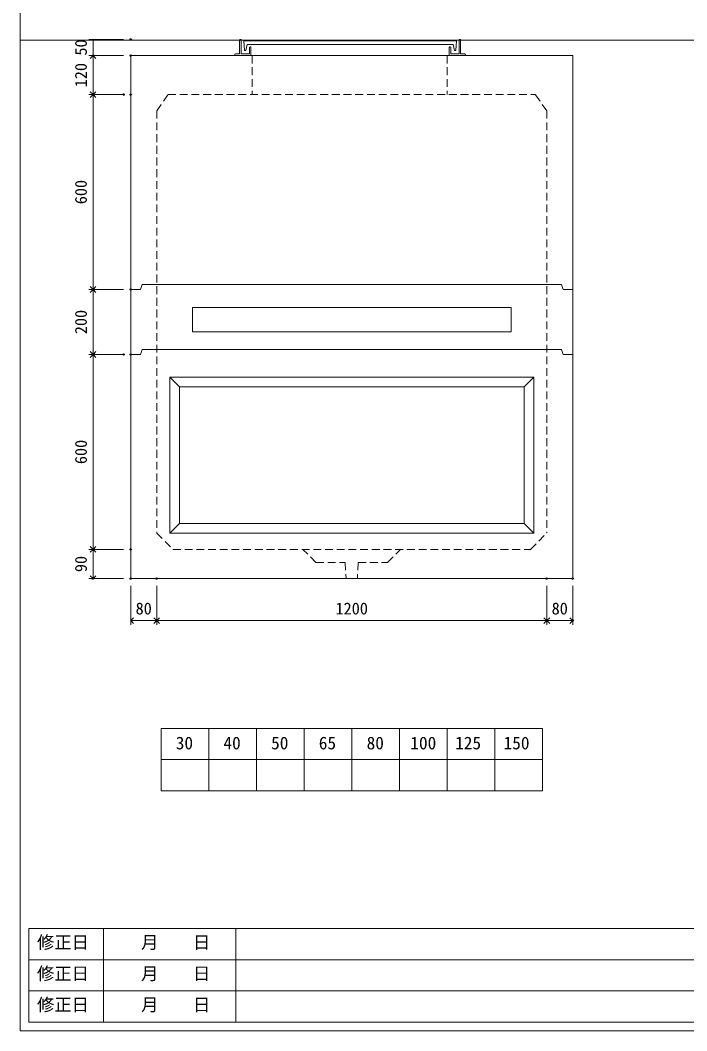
# Model space of a CAD drawing. Units: millimetres, scale not verified. Extents: x -6420 to 6420, y -3041 to 3040.
# Drawn here: x -1740 to 311, y -2660 to 451 of the extents above; entities that cross this region are included whole.
import ezdxf
from ezdxf.enums import TextEntityAlignment as Align

# ---------------------------------------------------------------- set-up
doc = ezdxf.new("R2010")
doc.units = ezdxf.units.MM
doc.header["$LTSCALE"] = 20
doc.header["$PDMODE"] = 32
doc.header["$PDSIZE"] = 4
doc.linetypes.add('DASHED1', pattern=[1.8, 1.2, -0.6])
doc.linetypes.add('USER2', pattern=[50.8, 31.75, -6.35, 6.35, -6.35])
doc.layers.add('0-1_Defpoints', color=7, linetype='Continuous')
for name, color, linetype, lineweight in [('0-2_waku', 7, 'Continuous', 18), ('0-3_gaikei', 7, 'Continuous', 18), ('0-4_kakure', 7, 'DASHED1', 5), ('0-5_sunpou', 7, 'Continuous', 5), ('0-8_uchigawa', 6, 'Continuous', 18), ('0-A_futa', 3, 'Continuous', 18), ('0-B_GL', 4, 'Continuous', 18), ('0-D_文字１', 7, 'Continuous', 18), ('1-2_uchigawa2', 6, 'USER2', 18)]:
    doc.layers.add(name, color=color, linetype=linetype, lineweight=lineweight)
doc.styles.add('ＭＳ ゴシック', font='')
doc.styles.get('ＭＳ ゴシック').set_extended_font_data('MS Gothic')

# ---------------------------------------------------------------- blocks, each defined once
blk = doc.blocks.new('_Open90')
at = {"layer": '0-5_sunpou'}
blk.add_line((0, 0), (-1, 0), dxfattribs=at)
blk.add_lwpolyline([(-0.5, 0.5), (0, 0), (-0.5, -0.5)], dxfattribs=at)
blk = doc.blocks.new('D44')
at = {"layer": '0-1_Defpoints'}
for p in [(1183.24, 2008.83), (1067.22, 1408.83), (1183.24, 1408.83)]:
    blk.add_point(p, dxfattribs=at)
at = {"layer": '0-5_sunpou'}
for p, q in [((1161.24, 2008.83), (1054.22, 2008.83)), ((1067.22, 1990.83), (1067.22, 1426.83)), ((1161.24, 1408.83), (1054.22, 1408.83))]:
    blk.add_line(p, q, dxfattribs=at)
at = {"layer": '0-5_sunpou', "xscale": 18, "yscale": 18}
for p, rotation in [((1067.22, 2008.83), 90), ((1067.22, 1408.83), 270)]:
    blk.add_blockref('_Open90', p, dxfattribs=dict(at, rotation=rotation))
at = {"layer": '0-5_sunpou', "style": 'ＭＳ ゴシック'}
blk.add_text('600', height=36.66, rotation=90, dxfattribs=at).set_placement((1059.22, 1671.33), align=Align.BOTTOM_LEFT)
blk = doc.blocks.new('D45')
at = {"layer": '0-1_Defpoints'}
for p in [(1183.24, 1408.83), (1067.22, 1318.83), (1183.24, 1318.83)]:
    blk.add_point(p, dxfattribs=at)
at = {"layer": '0-5_sunpou'}
for p, q in [((1161.24, 1408.83), (1054.22, 1408.83)), ((1067.22, 1390.83), (1067.22, 1336.83)), ((1161.24, 1318.83), (1054.22, 1318.83))]:
    blk.add_line(p, q, dxfattribs=at)
at = {"layer": '0-5_sunpou', "xscale": 18, "yscale": 18}
for p, rotation in [((1067.22, 1408.83), 90), ((1067.22, 1318.83), 270)]:
    blk.add_blockref('_Open90', p, dxfattribs=dict(at, rotation=rotation))
at = {"layer": '0-5_sunpou', "style": 'ＭＳ ゴシック'}
blk.add_text('90', height=36.66, rotation=90, dxfattribs=at).set_placement((1059.22, 1338.83), align=Align.BOTTOM_LEFT)
blk = doc.blocks.new('D46')
at = {"layer": '0-1_Defpoints'}
for p in [(1183.24, 1318.83), (1263.24, 1318.83), (1263.24, 1189.51)]:
    blk.add_point(p, dxfattribs=at)
at = {"layer": '0-5_sunpou'}
for p, q in [((1183.24, 1296.83), (1183.24, 1176.51)), ((1263.24, 1296.83), (1263.24, 1176.51)), ((1201.24, 1189.51), (1245.24, 1189.51))]:
    blk.add_line(p, q, dxfattribs=at)
at = {"layer": '0-5_sunpou', "xscale": 18, "yscale": 18, "rotation": 180}
blk.add_blockref('_Open90', (1183.24, 1189.51), dxfattribs=at)
at = {"layer": '0-5_sunpou', "xscale": 18, "yscale": 18}
blk.add_blockref('_Open90', (1263.24, 1189.51), dxfattribs=at)
at = {"layer": '0-5_sunpou', "style": 'ＭＳ ゴシック'}
blk.add_text('80', height=36.66, dxfattribs=at).set_placement((1198.24, 1197.51), align=Align.BOTTOM_LEFT)
blk = doc.blocks.new('D47')
at = {"layer": '0-1_Defpoints'}
for p in [(1263.24, 1318.83), (2463.24, 1318.83), (2463.24, 1189.51)]:
    blk.add_point(p, dxfattribs=at)
at = {"layer": '0-5_sunpou'}
for p, q in [((1263.24, 1296.83), (1263.24, 1176.51)), ((2463.24, 1296.83), (2463.24, 1176.51)), ((1281.24, 1189.51), (2445.24, 1189.51))]:
    blk.add_line(p, q, dxfattribs=at)
at = {"layer": '0-5_sunpou', "xscale": 18, "yscale": 18, "rotation": 180}
blk.add_blockref('_Open90', (1263.24, 1189.51), dxfattribs=at)
at = {"layer": '0-5_sunpou', "xscale": 18, "yscale": 18}
blk.add_blockref('_Open90', (2463.24, 1189.51), dxfattribs=at)
at = {"layer": '0-5_sunpou', "style": 'ＭＳ ゴシック'}
blk.add_text('1200', height=36.66, dxfattribs=at).set_placement((1813.24, 1197.51), align=Align.BOTTOM_LEFT)
blk = doc.blocks.new('D48')
at = {"layer": '0-1_Defpoints'}
for p in [(2463.24, 1318.83), (2543.24, 1318.83), (2543.24, 1189.51)]:
    blk.add_point(p, dxfattribs=at)
at = {"layer": '0-5_sunpou'}
for p, q in [((2463.24, 1296.83), (2463.24, 1176.51)), ((2543.24, 1296.83), (2543.24, 1176.51)), ((2481.24, 1189.51), (2525.24, 1189.51))]:
    blk.add_line(p, q, dxfattribs=at)
at = {"layer": '0-5_sunpou', "xscale": 18, "yscale": 18, "rotation": 180}
blk.add_blockref('_Open90', (2463.24, 1189.51), dxfattribs=at)
at = {"layer": '0-5_sunpou', "xscale": 18, "yscale": 18}
blk.add_blockref('_Open90', (2543.24, 1189.51), dxfattribs=at)
at = {"layer": '0-5_sunpou', "style": 'ＭＳ ゴシック'}
blk.add_text('80', height=36.66, dxfattribs=at).set_placement((2478.24, 1197.51), align=Align.BOTTOM_LEFT)
blk = doc.blocks.new('D49')
at = {"layer": '0-1_Defpoints'}
for p in [(1183.24, 2928.83), (1067.22, 2808.83), (1183.24, 2808.83)]:
    blk.add_point(p, dxfattribs=at)
at = {"layer": '0-5_sunpou'}
for p, q in [((1161.24, 2928.83), (1054.22, 2928.83)), ((1067.22, 2910.83), (1067.22, 2826.83)), ((1161.24, 2808.83), (1054.22, 2808.83))]:
    blk.add_line(p, q, dxfattribs=at)
at = {"layer": '0-5_sunpou', "xscale": 18, "yscale": 18}
for p, rotation in [((1067.22, 2928.83), 90), ((1067.22, 2808.83), 270)]:
    blk.add_blockref('_Open90', p, dxfattribs=dict(at, rotation=rotation))
at = {"layer": '0-5_sunpou', "style": 'ＭＳ ゴシック'}
blk.add_text('120', height=36.66, rotation=90, dxfattribs=at).set_placement((1059.22, 2831.33), align=Align.BOTTOM_LEFT)
blk = doc.blocks.new('D50')
at = {"layer": '0-1_Defpoints'}
for p in [(1161.24, 2808.83), (1067.22, 2208.83), (1183.24, 2208.83)]:
    blk.add_point(p, dxfattribs=at)
at = {"layer": '0-5_sunpou'}
for p, q in [((1139.24, 2808.83), (1054.22, 2808.83)), ((1067.22, 2790.83), (1067.22, 2226.83)), ((1161.24, 2208.83), (1054.22, 2208.83))]:
    blk.add_line(p, q, dxfattribs=at)
at = {"layer": '0-5_sunpou', "xscale": 18, "yscale": 18}
for p, rotation in [((1067.22, 2808.83), 90), ((1067.22, 2208.83), 270)]:
    blk.add_blockref('_Open90', p, dxfattribs=dict(at, rotation=rotation))
at = {"layer": '0-5_sunpou', "style": 'ＭＳ ゴシック'}
blk.add_text('600', height=36.66, rotation=90, dxfattribs=at).set_placement((1059.22, 2471.33), align=Align.BOTTOM_LEFT)
blk = doc.blocks.new('D51')
at = {"layer": '0-1_Defpoints'}
for p in [(1183.24, 2208.83), (1067.22, 2008.83), (1161.24, 2008.83)]:
    blk.add_point(p, dxfattribs=at)
at = {"layer": '0-5_sunpou'}
for p, q in [((1161.24, 2208.83), (1054.22, 2208.83)), ((1067.22, 2190.83), (1067.22, 2026.83)), ((1139.24, 2008.83), (1054.22, 2008.83))]:
    blk.add_line(p, q, dxfattribs=at)
at = {"layer": '0-5_sunpou', "xscale": 18, "yscale": 18}
for p, rotation in [((1067.22, 2208.83), 90), ((1067.22, 2008.83), 270)]:
    blk.add_blockref('_Open90', p, dxfattribs=dict(at, rotation=rotation))
at = {"layer": '0-5_sunpou', "style": 'ＭＳ ゴシック'}
blk.add_text('200', height=36.66, rotation=90, dxfattribs=at).set_placement((1059.22, 2071.33), align=Align.BOTTOM_LEFT)
blk = doc.blocks.new('D55')
at = {"layer": '0-1_Defpoints'}
for p in [(1183.24, 2978.83), (1067.22, 2928.83), (1183.24, 2928.83)]:
    blk.add_point(p, dxfattribs=at)
at = {"layer": '0-5_sunpou'}
for p, q in [((1161.24, 2978.83), (1054.22, 2978.83)), ((1067.22, 2978.83), (1067.22, 2928.83)), ((1161.24, 2928.83), (1054.22, 2928.83))]:
    blk.add_line(p, q, dxfattribs=at)
at = {"layer": '0-5_sunpou', "style": 'ＭＳ ゴシック'}
blk.add_text('50', height=36.66, rotation=90, dxfattribs=at).set_placement((1059.22, 2928.83), align=Align.BOTTOM_LEFT)

msp = doc.modelspace()

# ---------------------------------------------------------------- linework, layer by layer
at = {"layer": '0-2_waku'}
for p, q in [((-1739.86, 3040.44), (-1739.86, -2659.56)), ((-1306.52, -1728.56), (-1306.52, -1920.56)), ((-1306.52, -1728.56), (-1306.52, -1920.56)), ((-1306.52, -1728.56), (-1306.52, -1920.56)), ((-1306.52, -1728.56), (-1306.52, -1920.56)), ((-1306.52, -1728.56), (-133.19, -1728.56)), ((-1159.86, -1728.56), (-1159.86, -1920.56)), ((-1013.19, -1728.56), (-1013.19, -1920.56)), ((-1013.19, -1728.56), (-1013.19, -1920.56)), ((-866.52, -1728.56), (-866.52, -1920.56)), ((-719.86, -1728.56), (-719.86, -1920.56)), ((-573.19, -1728.56), (-573.19, -1920.56)), ((-426.52, -1728.56), (-426.52, -1920.56)), ((-279.86, -1728.56), (-279.86, -1920.56)), ((-133.19, -1728.56), (-133.19, -1920.56)), ((-1306.52, -1824.56), (-133.19, -1824.56)), ((-1306.52, -1920.56), (-133.19, -1920.56)), ((-1306.52, -1920.56), (-133.19, -1920.56)), ((-1713.19, -2344.89), (-1713.19, -2632.89)), ((-1713.19, -2344.89), (-1713.19, -2632.89)), ((-1713.19, -2344.89), (-1713.19, -2632.89)), ((-1713.19, -2344.89), (990.81, -2344.89)), ((-1483.19, -2344.89), (-1483.19, -2632.89)), ((-1076.52, -2344.89), (-1076.52, -2632.89)), ((-1076.52, -2344.89), (-1076.52, -2632.89)), ((-1713.19, -2440.89), (990.81, -2440.89)), ((-1713.19, -2536.89), (606.81, -2536.89)), ((-1713.19, -2632.89), (990.81, -2632.89)), ((-1739.86, -2659.56), (6420.14, -2659.56))]:
    msp.add_line(p, q, dxfattribs=at)
at = {"layer": '0-3_gaikei'}
for p, q in [((-1399.86, 342.44), (-1399.86, -1267.56)), ((-1369.86, -377.56), (-1364.86, -362.56)), ((-1364.86, -362.56), (-74.86, -362.56)), ((-69.86, -377.56), (-74.86, -362.56)), ((-1369.86, -377.56), (-1399.86, -377.56)), ((-39.86, -377.56), (-69.86, -377.56)), ((-1369.86, -577.56), (-1399.86, -577.56)), ((-1369.86, -577.56), (-1364.86, -562.56)), ((-1364.86, -562.56), (-74.86, -562.56)), ((-69.86, -577.56), (-74.86, -562.56)), ((-39.86, -577.56), (-69.86, -577.56)), ((-39.86, -1267.56), (-1399.86, -1267.56))]:
    msp.add_line(p, q, dxfattribs=at)
msp.add_lwpolyline([(-1399.86, 342.44), (-39.86, 342.44), (-39.86, -1267.56)], dxfattribs=at)
at = {"layer": '0-4_kakure'}
for p, q in [((-1026.42, 342.44), (-1026.42, 222.44)), ((-426.42, 342.44), (-426.42, 222.44)), ((-1319.86, 172.44), (-1284.86, 222.44)), ((-1284.86, 222.44), (-154.86, 222.44)), ((-119.86, 172.44), (-154.86, 222.44)), ((-1319.86, 172.44), (-1319.86, -1127.56)), ((-119.86, 172.44), (-119.86, -1127.56)), ((-169.86, -1177.56), (-119.86, -1127.56)), ((-829.86, -1217.56), (-869.86, -1177.56)), ((-829.86, -1217.56), (-739.86, -1217.56)), ((-739.86, -1217.56), (-737.36, -1267.56)), ((-699.86, -1217.56), (-702.36, -1267.56))]:
    msp.add_line(p, q, dxfattribs=at)
for points in [[(-1319.86, -1127.56), (-1269.86, -1177.56), (-169.86, -1177.56)], [(-699.86, -1217.56), (-609.86, -1217.56), (-569.86, -1177.56)]]:
    msp.add_lwpolyline(points, dxfattribs=at)
at = {"layer": '0-8_uchigawa'}
for p, q in [((-1279.86, -647.56), (-159.86, -647.56)), ((-1279.86, -647.56), (-1279.86, -1127.56)), ((-1279.86, -647.56), (-1249.86, -677.56)), ((-159.86, -647.56), (-189.86, -677.56)), ((-159.86, -1127.56), (-159.86, -647.56)), ((-1249.86, -677.56), (-189.86, -677.56)), ((-1249.86, -677.56), (-1249.86, -1097.56)), ((-189.86, -1097.56), (-189.86, -677.56)), ((-1279.86, -1127.56), (-1249.86, -1097.56)), ((-1249.86, -1097.56), (-189.86, -1097.56)), ((-159.86, -1127.56), (-189.86, -1097.56)), ((-1279.86, -1127.56), (-159.86, -1127.56))]:
    msp.add_line(p, q, dxfattribs=at)
at = {"layer": '0-A_futa'}
for p, q in [((-1064.86, 390.44), (-1064.86, 347.44)), ((-1062.86, 392.44), (-1059.86, 392.44)), ((-1059.86, 392.44), (-1059.86, 347.44)), ((-1052.05, 387.94), (-397.72, 387.94)), ((-1052.05, 387.94), (-1049.56, 357.94)), ((-1041.53, 376.94), (-1045.85, 357.94)), ((-1041.53, 376.94), (-408.19, 376.94)), ((-408.19, 376.94), (-403.87, 357.94)), ((-397.72, 387.94), (-399.97, 357.94)), ((-389.86, 392.44), (-386.86, 392.44)), ((-384.86, 390.44), (-384.86, 347.44)), ((-1079.86, 345.44), (-1079.86, 344.44)), ((-1077.86, 347.44), (-1064.86, 347.44)), ((-1024.86, 342.44), (-1077.86, 342.44)), ((-1059.86, 347.44), (-1034.86, 347.44)), ((-1049.56, 357.94), (-1045.85, 357.94)), ((-1034.86, 367.44), (-1034.86, 347.44)), ((-1032.86, 369.44), (-1031.86, 369.44)), ((-1029.86, 367.44), (-1029.86, 342.44)), ((-419.86, 367.44), (-419.86, 342.44)), ((-419.86, 342.44), (-371.86, 342.44)), ((-416.86, 369.44), (-417.86, 369.44)), ((-414.86, 367.44), (-414.86, 347.44)), ((-399.97, 357.94), (-403.87, 357.94)), ((-371.86, 347.44), (-384.86, 347.44)), ((-369.86, 345.44), (-369.86, 344.44))]:
    msp.add_line(p, q, dxfattribs=at)
msp.add_lwpolyline([(-389.86, 392.44), (-389.86, 347.44), (-414.86, 347.44)], dxfattribs=at)
for centre, start, end in [((-1062.86, 390.44), 90, 180), ((-386.86, 390.44), 0, 90), ((-1077.86, 345.44), 90, 180), ((-1077.86, 344.44), 180, 270), ((-1032.86, 367.44), 90, 180), ((-1031.86, 367.44), 0, 90), ((-417.86, 367.44), 90, 180), ((-416.86, 367.44), 0, 90), ((-371.86, 345.44), 0, 90), ((-371.86, 344.44), 270, 0)]:
    msp.add_arc(centre, 2, start, end, dxfattribs=at)
at = {"layer": '0-B_GL'}
msp.add_line((-1739.86, 390.44), (6420.14, 390.44), dxfattribs=at)
at = {"layer": '1-2_uchigawa2'}
for p, q in [((-1209.86, -432.56), (-719.86, -432.56)), ((-1209.86, -432.56), (-1209.86, -507.56)), ((-229.86, -432.56), (-719.86, -432.56)), ((-229.86, -432.56), (-229.86, -507.56)), ((-1209.86, -507.56), (-719.86, -507.56)), ((-229.86, -507.56), (-719.86, -507.56))]:
    msp.add_line(p, q, dxfattribs=at)

# ---------------------------------------------------------------- block references
at = {"layer": '0-5_sunpou'}
for name in ['D55', 'D49', 'D50', 'D51', 'D44', 'D45', 'D46', 'D47', 'D48']:
    msp.add_blockref(name, (-2583.09, -2586.39), dxfattribs=at)

# ---------------------------------------------------------------- texts
at = {"layer": '0-D_文字１', "style": 'ＭＳ ゴシック'}
for s, p in [('30', (-1261.3, -1804.92)), ('40', (-1114.63, -1804.92)), ('50', (-967.96, -1804.92)), ('65', (-821.3, -1804.92)), ('80', (-674.09, -1804.92)), ('100', (-539.59, -1804.92)), ('125', (-401.74, -1804.92)), ('150', (-252.72, -1804.92)), ('修正日', (-1688.32, -2418.62)), ('\u3000\u3000月\u3000\u3000日', (-1474.79, -2418.62)), ('修正日', (-1688.32, -2514.62)), ('\u3000\u3000月\u3000\u3000日', (-1474.79, -2514.62)), ('修正日', (-1688.32, -2610.62)), ('\u3000\u3000月\u3000\u3000日', (-1474.79, -2610.62))]:
    msp.add_text(s, height=39.1, dxfattribs=at).set_placement(p, align=Align.BOTTOM_LEFT)

doc.saveas('drawing.dxf')
